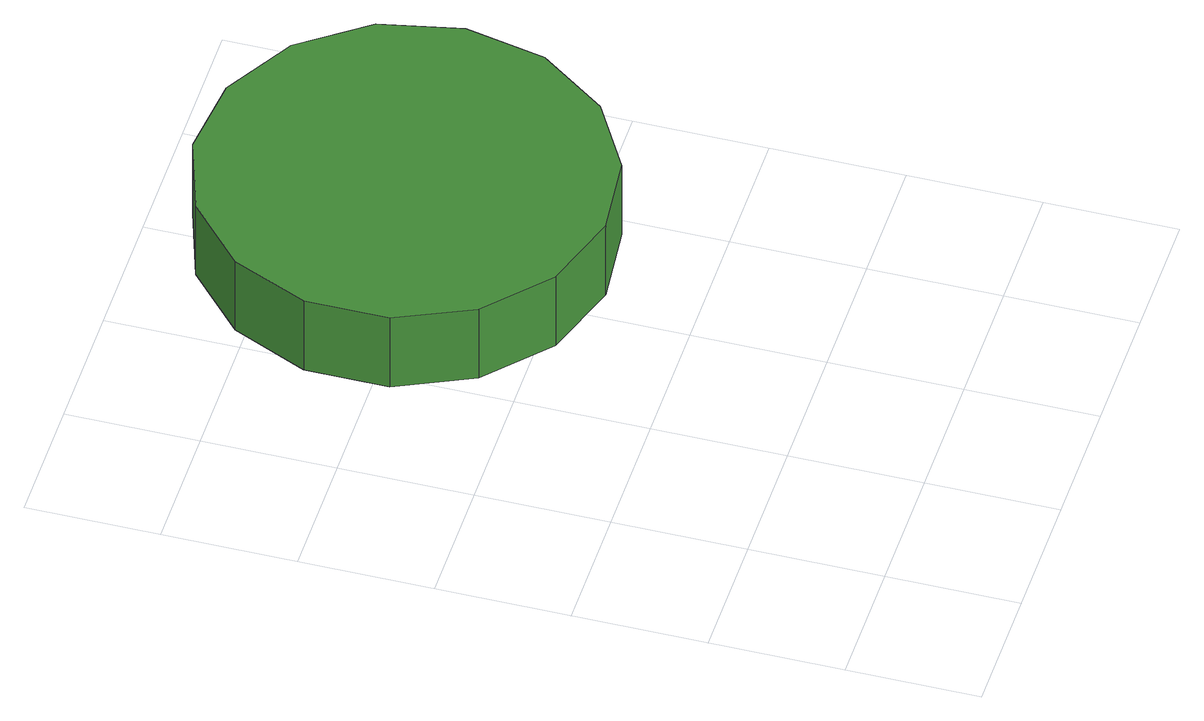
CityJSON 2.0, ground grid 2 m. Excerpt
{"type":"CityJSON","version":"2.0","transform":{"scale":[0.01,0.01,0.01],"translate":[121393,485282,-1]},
"CityObjects":{
"tree1":{"type":"SolitaryVegetationObject","attributes":{"function":"something"}},
"tree2":{"type":"SolitaryVegetationObject","attributes":{"function":"something"}},
"tree3":{"type":"SolitaryVegetationObject","attributes":{"function":"something"},"geometry":[{"type":"MultiSurface","lod":"1","boundaries":[[[0,1,2,3,4,5,6,7,8,9,10,11,12,13,14]],[[15,16,17,18,19,20,21,22,23,24,25,26,27,28,29]],[[0,29,28,1]],[[1,28,27,2]],[[2,27,26,3]],[[3,26,25,4]],[[4,25,24,5]],[[5,24,23,6]],[[6,23,22,7]],[[7,22,21,8]],[[8,21,20,9]],[[9,20,19,10]],[[10,19,18,11]],[[11,18,17,12]],[[12,17,16,13]],[[13,16,15,14]],[[14,15,29,0]]]}]},
"tree4":{"type":"SolitaryVegetationObject","attributes":{"function":"something"}},
"tree5":{"type":"SolitaryVegetationObject","attributes":{"function":"something"}}
},
"vertices":[
[783,839,158],[757,963,158],[682,1065,158],[573,1128,158],[448,1141,158],[328,1102,158],[234,1017,158],[182,902,158],[182,776,158],[234,661,158],[328,576,158],[448,537,158],[573,550,158],[682,613,158],[757,716,158],[757,716,26],[682,613,26],[573,550,26],[448,537,26],[328,576,26],[234,661,26],[182,776,26],[182,902,26],[234,1017,26],[328,1102,26],[448,1141,26],[573,1128,26],[682,1065,26],[757,963,26],[783,839,26]
]}
